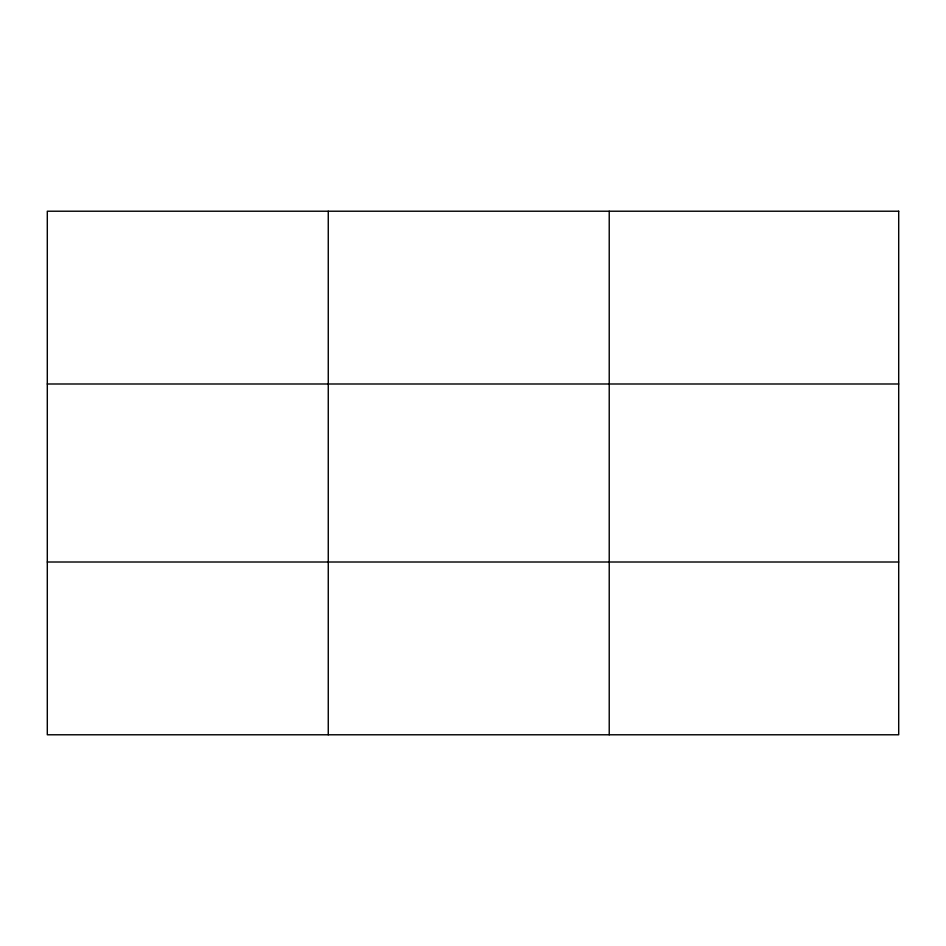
<?xml version="1.0" encoding="UTF-8"?>
<svg xmlns="http://www.w3.org/2000/svg" width="946" height="946" viewBox="0 0 946 946"><rect width="100%" height="100%" fill="white"/><g stroke="black" fill="none" stroke-linecap="round" stroke-linejoin="round"><path stroke-width="1.42" d="M328.262 734.782L328.262 211.218M609.224 734.782L609.224 211.218M47.3 383.993L898.7 383.993M47.3 562.007L898.7 562.007M898.7 211.218L898.7 734.782L47.3 734.782L47.3 211.218L898.7 211.218"/></g></svg>
